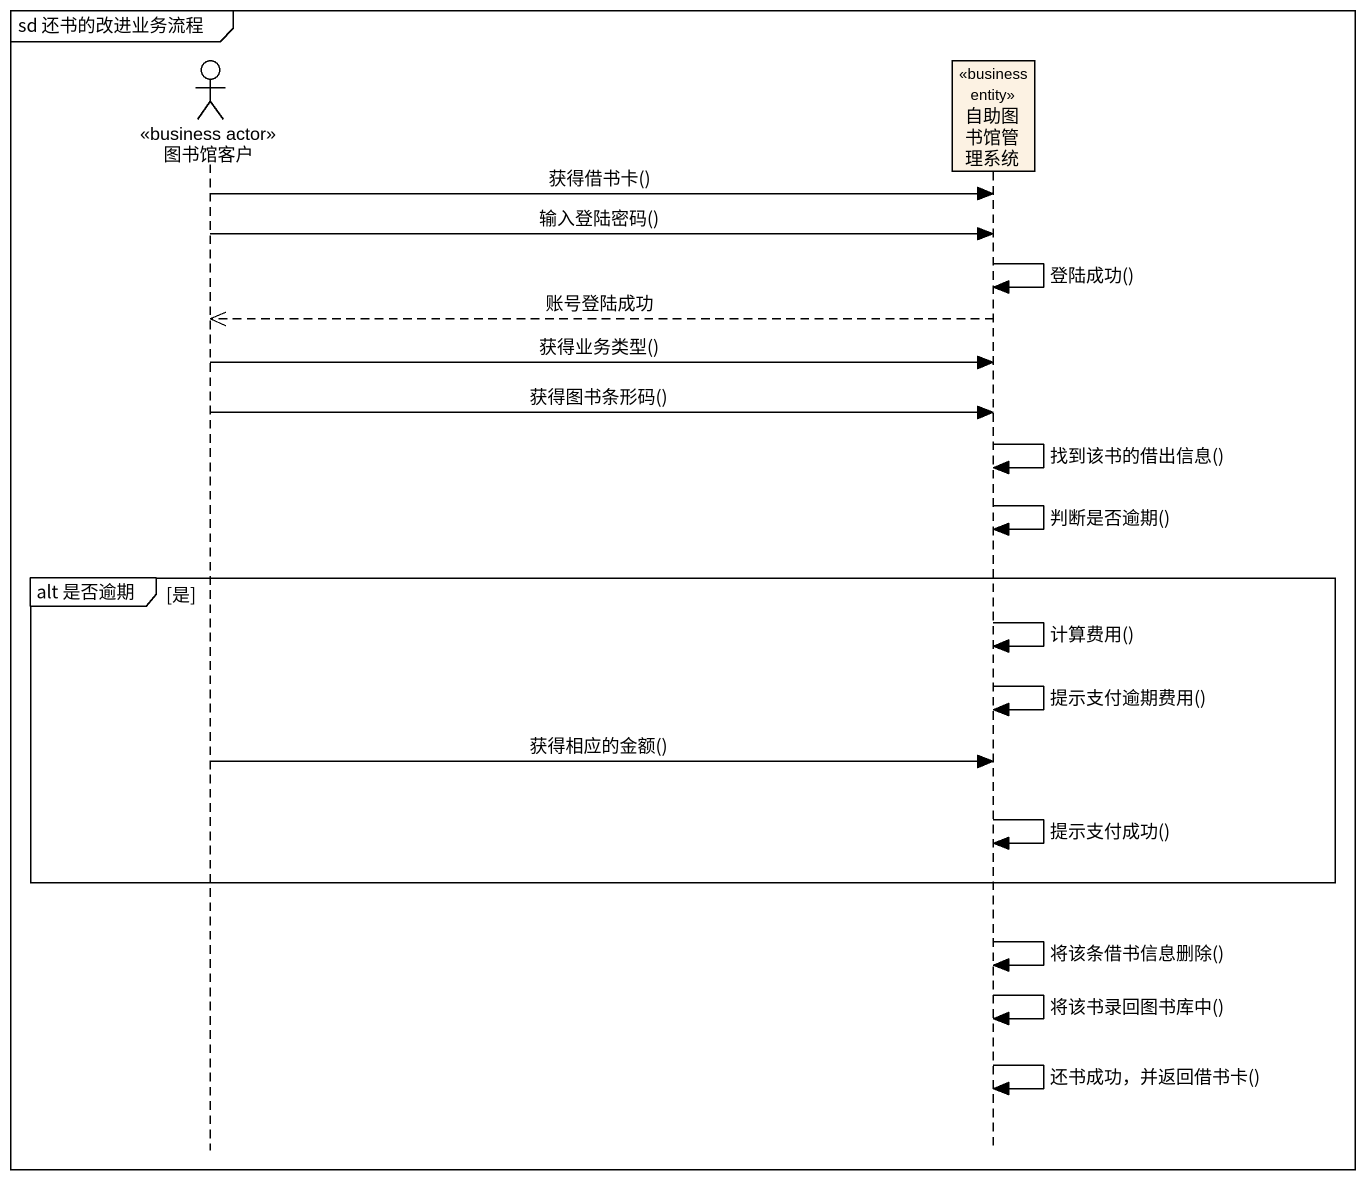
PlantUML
@startuml
mainframe sd 还书的改进业务流程
hide footbox
actor 图书馆客户 <<business actor>>
participant 自助图书馆管理系统 <<business entity>>

图书馆客户 -> 自助图书馆管理系统 : 获得借书卡()
图书馆客户 -> 自助图书馆管理系统 : 输入登陆密码()
自助图书馆管理系统 -> 自助图书馆管理系统 : 登陆成功()
自助图书馆管理系统 -->> 图书馆客户 : 账号登陆成功
图书馆客户 -> 自助图书馆管理系统 : 获得业务类型()
图书馆客户 -> 自助图书馆管理系统 : 获得图书条形码()
自助图书馆管理系统 -> 自助图书馆管理系统 : 找到该书的借出信息()
自助图书馆管理系统 -> 自助图书馆管理系统 : 判断是否逾期()
group alt 是否逾期 [是]
  自助图书馆管理系统 -> 自助图书馆管理系统 : 计算费用()
  自助图书馆管理系统 -> 自助图书馆管理系统 : 提示支付逾期费用()
  图书馆客户 -> 自助图书馆管理系统 : 获得相应的金额()
  自助图书馆管理系统 -> 自助图书馆管理系统 : 提示支付成功()
end
自助图书馆管理系统 -> 自助图书馆管理系统 : 将该条借书信息删除()
自助图书馆管理系统 -> 自助图书馆管理系统 : 将该书录回图书库中()
自助图书馆管理系统 -> 自助图书馆管理系统 : 还书成功，并返回借书卡()
@enduml
